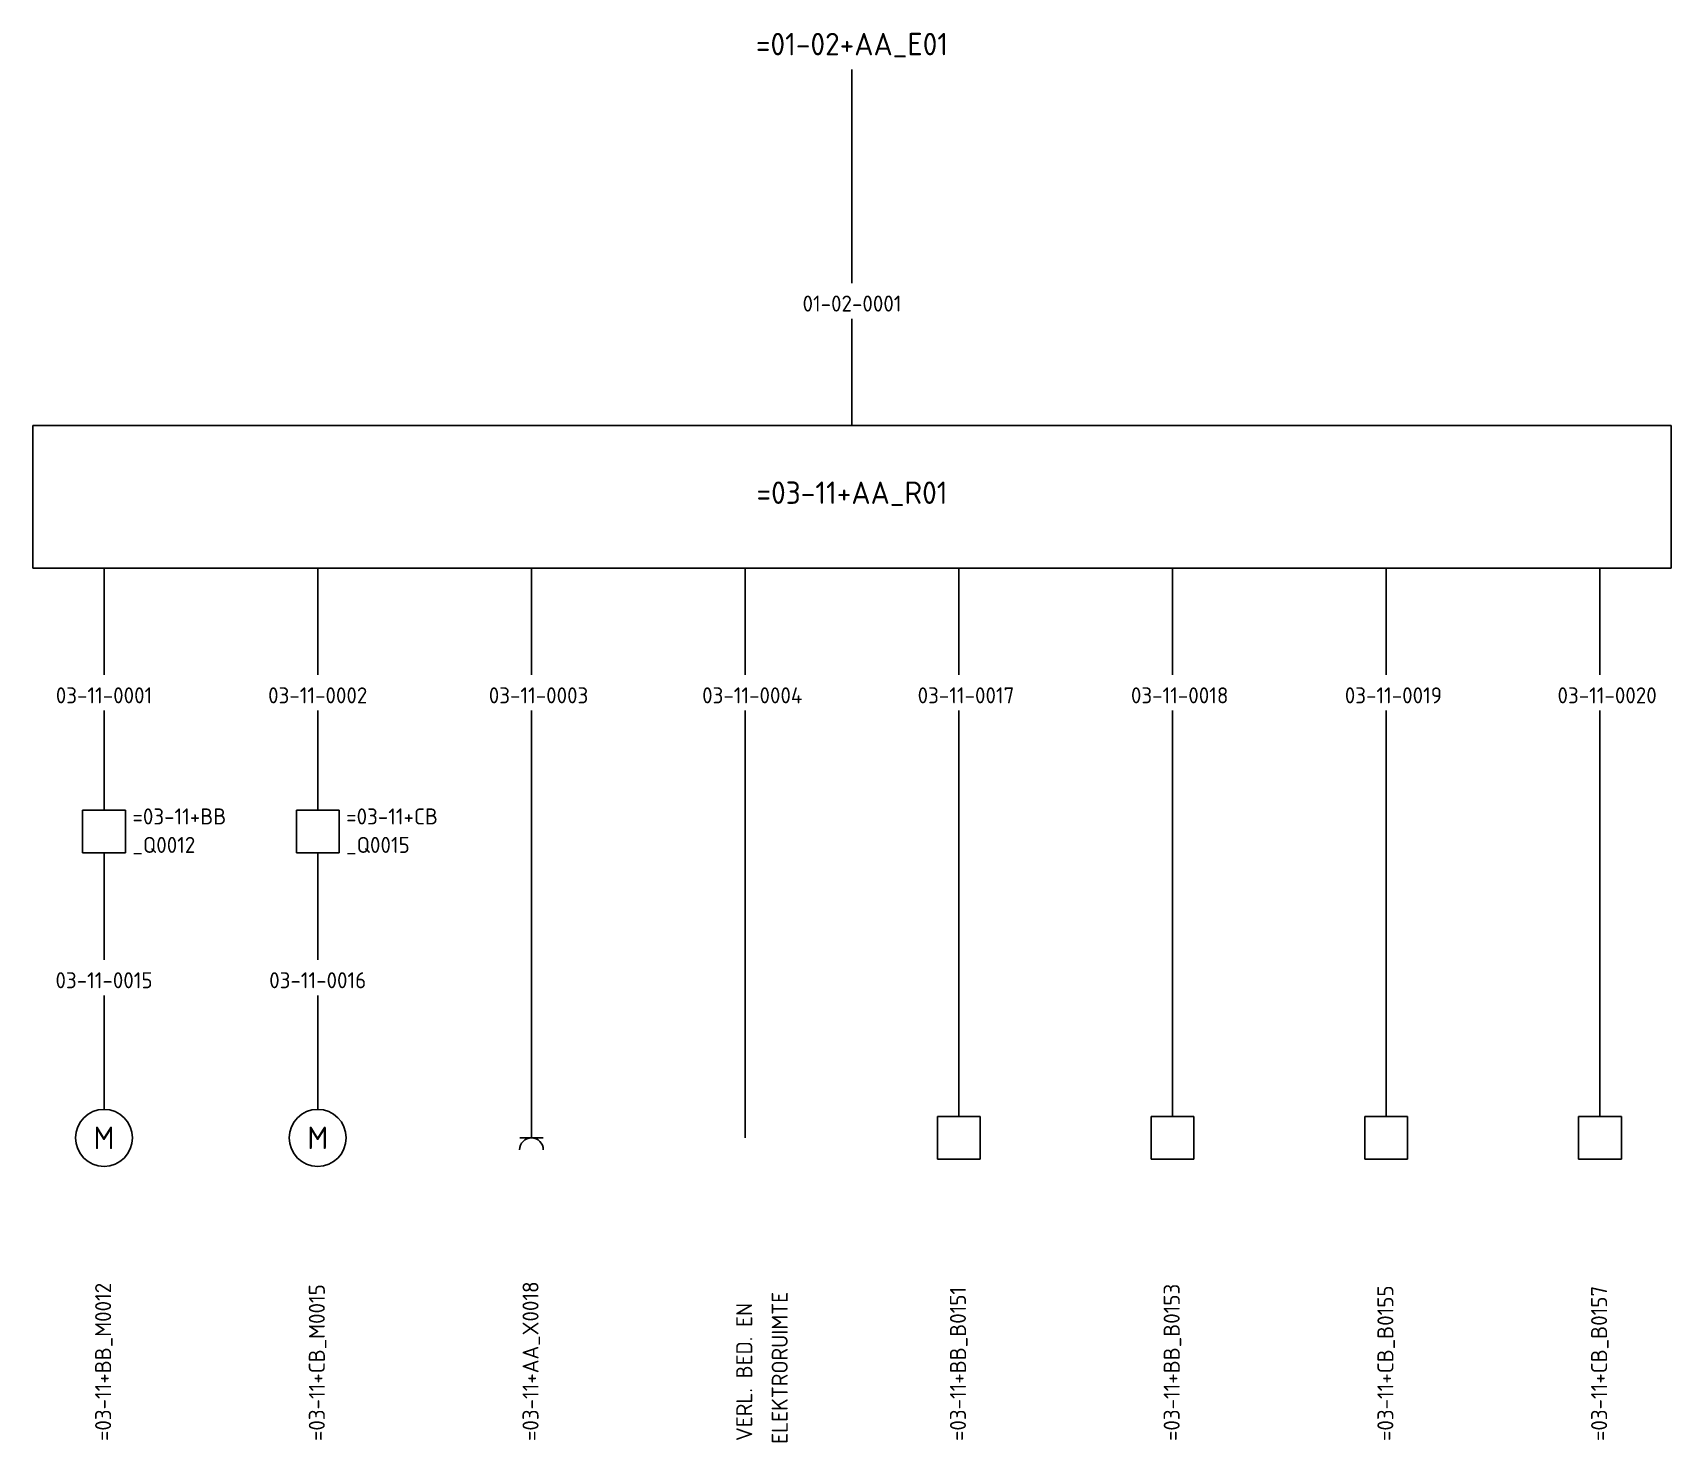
# Model space of a CAD drawing. Header units: metres. Extents: x 78 to 308, y 8 to 206.
import ezdxf
from ezdxf.enums import TextEntityAlignment as Align

# ---------------------------------------------------------------- set-up
doc = ezdxf.new("R2010")
doc.units = ezdxf.units.M
doc.layers.add('035', color=4, linetype='Continuous')
for name, color, linetype, lineweight in [('N-CO-KL-ET_SCHEMA-T25', 7, 'Continuous', 25), ('N-CO-KL-ET_SCHEMA-T35', 50, 'Continuous', 35), ('N-CO-KL-ET_SCHEMA_COMPONENT-G', 10, 'Continuous', 25), ('N-CO-KL-ET_SCHEMA_COMPONENT-S', 10, 'Continuous', 25), ('N-CO-KL-ET_SCHEMA_COMPONENT-T25', 7, 'Continuous', 25), ('N-CO-KL-ET_SCHEMA_COMPONENT-T35', 50, 'Continuous', 35), ('N-CO-KL-ET_SCHEMA_KABEL-G', 50, 'Continuous', 25)]:
    doc.layers.add(name, color=color, linetype=linetype, lineweight=lineweight)
doc.styles.add('NLCS-ISO', font='NLCS-ISO.ttf')
doc.styles.get("Standard").update_dxf_attribs({"font": 'txt.shx'})

# ---------------------------------------------------------------- blocks, each defined once
blk = doc.blocks.new('FAB-183V')
for p, q in [((0, -3), (0, 0)), ((-1.65, -3), (1.65, -3))]:
    blk.add_line(p, q)
blk.add_arc((0, -4.67), 1.67, 0, 180)
at = {"layer": '035', "linetype": 'Continuous'}
blk.add_attdef('LOCCODE', text='', height=3.15, dxfattribs=at).set_placement((-3, -7), align=Align.RIGHT)
blk.add_attdef('MATCODE', (3, -7), '', height=3.15, dxfattribs=at)

msp = doc.modelspace()

# ---------------------------------------------------------------- linework, layer by layer
at = {"layer": 'N-CO-KL-ET_SCHEMA_COMPONENT-G'}
for p, q in [((77.8, 151.06), (307.8, 151.06)), ((77.8, 131.06), (77.8, 151.06)), ((307.8, 151.06), (307.8, 131.06)), ((307.8, 131.06), (77.8, 131.06)), ((84.8, 91.06), (84.8, 97.06)), ((84.8, 97.06), (87.8, 97.06)), ((87.8, 97.06), (90.8, 97.06)), ((90.8, 97.06), (90.8, 91.06)), ((114.8, 91.06), (114.8, 97.06)), ((114.8, 97.06), (120.8, 97.06)), ((120.8, 97.06), (120.8, 91.06)), ((90.8, 91.06), (84.8, 91.06)), ((120.8, 91.06), (114.8, 91.06)), ((204.8, 48.06), (204.8, 54.06)), ((204.8, 54.06), (207.8, 54.06)), ((207.8, 54.06), (210.8, 54.06)), ((210.8, 54.06), (210.8, 48.06)), ((234.8, 54.06), (237.8, 54.06)), ((234.8, 48.06), (234.8, 54.06)), ((237.8, 54.06), (240.8, 54.06)), ((240.8, 54.06), (240.8, 48.06)), ((264.8, 54.06), (267.8, 54.06)), ((264.8, 48.06), (264.8, 54.06)), ((267.8, 54.06), (270.8, 54.06)), ((270.8, 54.06), (270.8, 48.06)), ((294.8, 48.06), (294.8, 54.06)), ((294.8, 54.06), (297.8, 54.06)), ((297.8, 54.06), (300.8, 54.06)), ((300.8, 54.06), (300.8, 48.06)), ((210.8, 48.06), (204.8, 48.06)), ((240.8, 48.06), (234.8, 48.06)), ((270.8, 48.06), (264.8, 48.06)), ((300.8, 48.06), (294.8, 48.06))]:
    msp.add_line(p, q, dxfattribs=at)
for centre in [(87.8, 51.06), (117.8, 51.06)]:
    msp.add_circle(centre, 4, dxfattribs=at)
at = {"layer": 'N-CO-KL-ET_SCHEMA_KABEL-G'}
for p, q in [((192.8, 171.06), (192.8, 201.06)), ((192.8, 151.06), (192.8, 166.06)), ((87.8, 131.06), (87.8, 116.06)), ((117.8, 131.06), (117.8, 116.06)), ((147.8, 131.06), (147.8, 116.06)), ((177.8, 131.06), (177.8, 116.06)), ((207.8, 131.06), (207.8, 116.06)), ((237.8, 131.06), (237.8, 116.06)), ((267.8, 131.06), (267.8, 116.06)), ((297.8, 131.06), (297.8, 116.06)), ((87.8, 111.06), (87.8, 97.06)), ((117.8, 111.06), (117.8, 97.06)), ((147.8, 111.06), (147.8, 53.06)), ((177.8, 111.06), (177.8, 51.06)), ((207.8, 111.06), (207.8, 54.06)), ((237.8, 111.06), (237.8, 54.06)), ((267.8, 111.06), (267.8, 54.06)), ((297.8, 111.06), (297.8, 54.06)), ((87.8, 91.06), (87.8, 76.06)), ((117.8, 91.06), (117.8, 76.06)), ((87.8, 71.06), (87.8, 55.06)), ((117.8, 71.06), (117.8, 55.06))]:
    msp.add_line(p, q, dxfattribs=at)

# ---------------------------------------------------------------- block references
at = {"layer": 'N-CO-KL-ET_SCHEMA_COMPONENT-S'}
msp.add_blockref('FAB-183V', (147.8, 54.06), dxfattribs=at)

# ---------------------------------------------------------------- texts
at = {"layer": 'N-CO-KL-ET_SCHEMA-T25', "style": 'NLCS-ISO'}
for s, p in [('01-02-0001', (192.8, 167.06)), ('03-11-0001', (87.8, 112.06)), ('03-11-0002', (117.8, 112.06)), ('03-11-0003', (148.8, 112.06)), ('03-11-0004', (178.8, 112.06)), ('03-11-0017', (208.8, 112.06)), ('03-11-0018', (238.8, 112.06)), ('03-11-0019', (268.8, 112.06)), ('03-11-0020', (298.8, 112.06)), ('03-11-0015', (87.8, 72.06)), ('03-11-0016', (117.8, 72.06))]:
    msp.add_text(s, height=2.25, dxfattribs=at).set_placement(p, align=Align.CENTER)
for s, p in [('=03-11+BB_M0012', (88.8, 8.5)), ('=03-11+CB_M0015', (118.8, 8.5)), ('=03-11+AA_X0018', (148.8, 8.5)), ('=03-11+BB_B0153', (238.8, 8.5)), ('=03-11+CB_B0155', (268.8, 8.5)), ('=03-11+CB_B0157', (298.8, 8.5)), ('VERL. BED. EN ', (178.8, 8.5)), ('ELEKTRORUIMTE', (183.78, 8.1)), ('=03-11+BB_B0151', (208.8, 8.5))]:
    msp.add_text(s, height=2.25, rotation=90, dxfattribs=at).set_placement(p)
at = {"layer": 'N-CO-KL-ET_SCHEMA-T35', "style": 'NLCS-ISO'}
msp.add_text('=01-02+AA_E01', height=3.15, dxfattribs=at).set_placement((192.8, 203.04), align=Align.CENTER)
at = {"layer": 'N-CO-KL-ET_SCHEMA_COMPONENT-T25', "style": 'NLCS-ISO'}
for s, p in [('=03-11+BB', (91.8, 95.06)), ('=03-11+CB', (121.8, 95.06)), ('_Q0012', (91.8, 91.06)), ('_Q0015', (121.8, 91.06))]:
    msp.add_text(s, height=2.25, dxfattribs=at).set_placement(p)
at = {"layer": 'N-CO-KL-ET_SCHEMA_COMPONENT-T35', "style": 'NLCS-ISO'}
msp.add_text('=03-11+AA_R01', height=3.15, dxfattribs=at).set_placement((192.8, 140.06), align=Align.CENTER)
for p in [(87.8, 51.06), (117.8, 51.06)]:
    msp.add_text('M', height=3.15, dxfattribs=at).set_placement(p, align=Align.MIDDLE)

doc.saveas('drawing.dxf')
